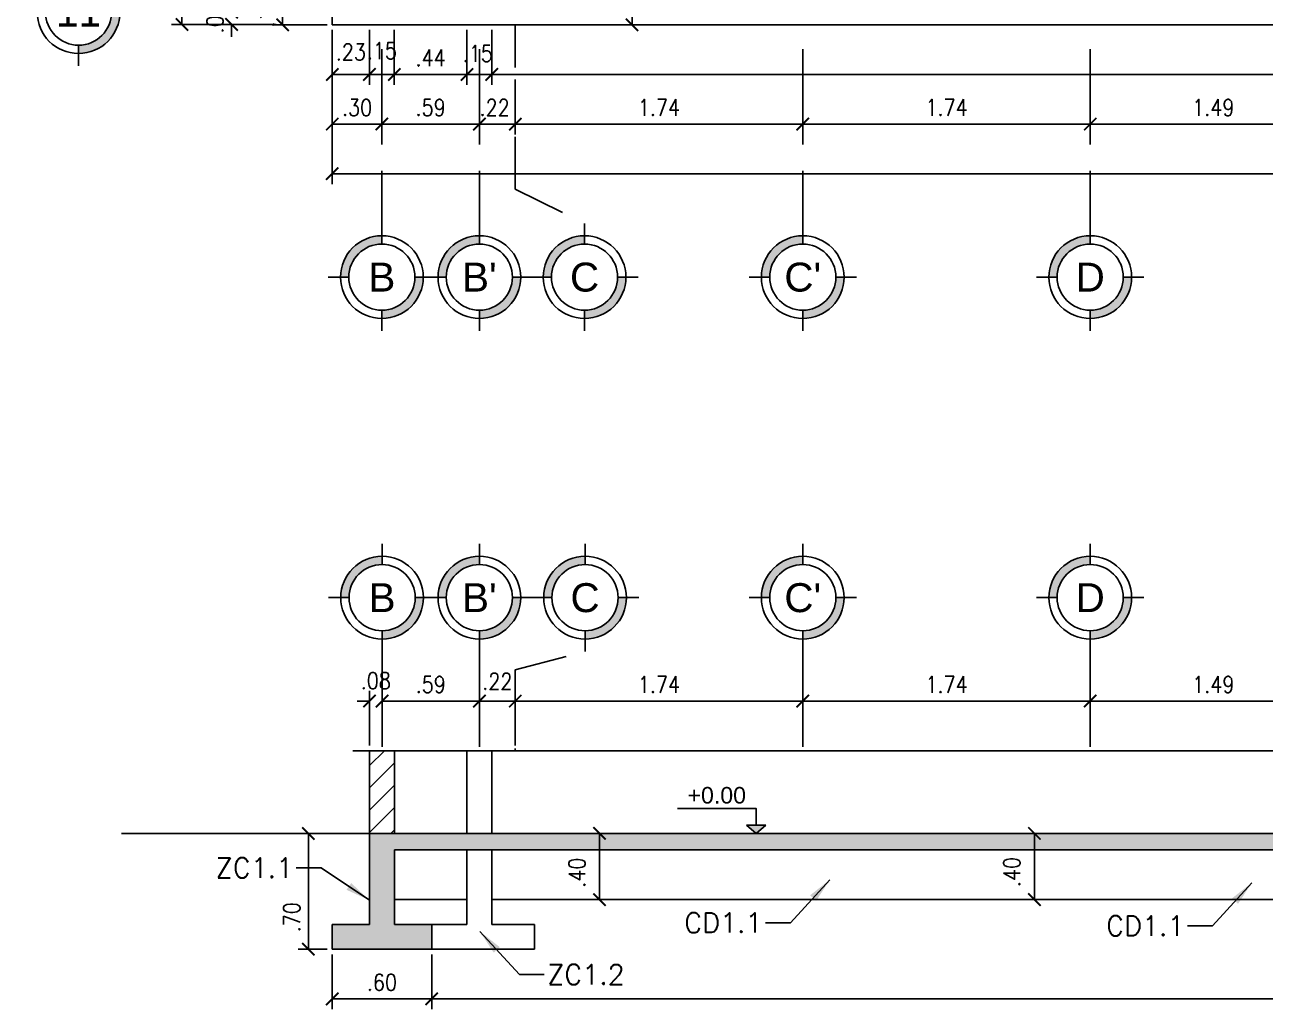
# Model space of a CAD drawing. Header units: millimetres. Extents: x -2.2 to 45.5, y -6.4 to 21.6.
# Drawn here: x -2.19 to 5.31, y -6.02 to -0.07 of the extents above; entities that cross this region are included whole.
import ezdxf
from ezdxf.enums import TextEntityAlignment as Align

# ---------------------------------------------------------------- set-up
doc = ezdxf.new("R2010")
doc.units = ezdxf.units.MM
doc.header["$LTSCALE"] = 0.05
doc.linetypes.add('DASHDOT2', pattern=[12.7, 6.35, -3.175, 0, -3.175])
for name, color, linetype in [('ACHURADO', 1, 'Continuous'), ('ACOTADO', 2, 'Continuous'), ('CANT_VIS', 3, 'Continuous'), ('CIMENTACIÓN$0$CANT_VIS', 3, 'Continuous'), ('CONT_CORTE', 4, 'Continuous'), ('EJES', 1, 'DASHDOT2'), ('TXT_IND', 2, 'Continuous')]:
    doc.layers.add(name, color=color, linetype=linetype)
doc.styles.add('ACOTAMIENTOS', font='romans.shx', dxfattribs={"width": 0.85})
doc.styles.add('ARIAL', font='arial.ttf')
doc.styles.get("Standard").update_dxf_attribs({"font": 'romans.shx'})
doc.dimstyles.new('ACOTA_50', dxfattribs={"dimscale": 0.05, "dimtxt": 2, "dimasz": 1.5, "dimexe": 1.25, "dimexo": 0.625, "dimgap": 1, "dimtad": 1, "dimzin": 4, "dimdsep": 46, "dimtxsty": 'ACOTAMIENTOS', "dimblk1": 'ARCHTICK', "dimblk2": 'ARCHTICK', "dimsah": 1, "dimcen": 1.5, "dimclrd": 1, "dimclre": 1, "dimclrt": 256, "dimadec": 0, "dimazin": 0, "dimtfac": 1, "dimtofl": 0, "dimtmove": 2, "dimatfit": 3, "dimfxl": 0, "dimtolj": 1, "dimtzin": 0, "dimarcsym": 0})

# ---------------------------------------------------------------- blocks, each defined once
blk = doc.blocks.new('EJE')
at = {"layer": 'EJES', "linetype": 'Continuous'}
for points in [[(-0.25, 0), (-0.2, 0, -0.414214), (0, 0.2), (0, 0.25, 0.414214)], [(0.25, 0), (0.2, 0, -0.414214), (0, -0.2), (0, -0.25, 0.414214)]]:
    blk.add_hatch(color=256, dxfattribs=at).paths.add_polyline_path(points)
at = {"layer": 'EJES', "color": 1, "linetype": 'Continuous'}
for p, q in [((0, 0.2), (0, 0.325)), ((-0.2, 0), (-0.325, 0)), ((0.325, 0), (0.2, 0)), ((0, -0.325), (0, -0.2))]:
    blk.add_line(p, q, dxfattribs=at)
at = {"layer": 'EJES', "color": 3, "linetype": 'Continuous'}
for radius in [0.25, 0.2]:
    blk.add_circle((0, 0), radius, dxfattribs=at)
at = {"layer": 'EJES', "color": 4, "linetype": 'Continuous', "style": 'ARIAL'}
blk.add_attdef('EJE', text='', height=0.175, dxfattribs=at).set_placement((0, 0), align=Align.MIDDLE_CENTER)
blk = doc.blocks.new('_ARCHTICK')
at = {"color": 0, "linetype": 'ByBlock', "const_width": 0.15}
blk.add_lwpolyline([(-0.5, -0.5), (0.5, 0.5)], dxfattribs=at)
blk = doc.blocks.new('*D15')
at = {"layer": 'ACOTADO', "color": 1, "lineweight": -2}
for p, q in [((-0.3325, -0.4063), (-0.3325, -0.7375)), ((-0.0325, -0.4063), (-0.0325, -0.7375)), ((-0.3325, -0.675), (-0.0325, -0.675))]:
    blk.add_line(p, q, dxfattribs=at)
at = {"layer": 'DEFPOINTS', "color": 0}
for p in [(-0.3325, -0.375), (-0.0325, -0.375), (-0.0325, -0.675)]:
    blk.add_point(p, dxfattribs=at)
at = {"layer": 'ACOTADO', "color": 1, "lineweight": -2, "xscale": 0.07500000000000001, "yscale": 0.07500000000000001, "zscale": 0.07500000000000001, "rotation": 180}
blk.add_blockref('_ARCHTICK', (-0.3325, -0.675), dxfattribs=at)
at = {"layer": 'ACOTADO', "color": 1, "lineweight": -2, "xscale": 0.07500000000000001, "yscale": 0.07500000000000001, "zscale": 0.07500000000000001}
blk.add_blockref('_ARCHTICK', (-0.0325, -0.675), dxfattribs=at)
at = {"layer": 'ACOTADO', "insert": (-0.1825, -0.575), "char_height": 0.1, "attachment_point": 5, "style": 'ACOTAMIENTOS'}
blk.add_mtext('\\A1;.30', dxfattribs=at)
blk = doc.blocks.new('*D16')
at = {"layer": 'ACOTADO', "color": 1, "lineweight": -2}
for p, q in [((-0.0325, -0.4063), (-0.0325, -0.7375)), ((0.5571, -0.4063), (0.5571, -0.7375)), ((-0.0325, -0.675), (0.5571, -0.675))]:
    blk.add_line(p, q, dxfattribs=at)
at = {"layer": 'DEFPOINTS', "color": 0}
for p in [(-0.0325, -0.375), (0.5571, -0.375), (0.5571, -0.675)]:
    blk.add_point(p, dxfattribs=at)
at = {"layer": 'ACOTADO', "color": 1, "lineweight": -2, "xscale": 0.07500000000000001, "yscale": 0.07500000000000001, "zscale": 0.07500000000000001, "rotation": 180}
blk.add_blockref('_ARCHTICK', (-0.0325, -0.675), dxfattribs=at)
at = {"layer": 'ACOTADO', "color": 1, "lineweight": -2, "xscale": 0.07500000000000001, "yscale": 0.07500000000000001, "zscale": 0.07500000000000001}
blk.add_blockref('_ARCHTICK', (0.5571, -0.675), dxfattribs=at)
at = {"layer": 'ACOTADO', "insert": (0.2623, -0.575), "char_height": 0.1, "attachment_point": 5, "style": 'ACOTAMIENTOS'}
blk.add_mtext('\\A1;.59', dxfattribs=at)
blk = doc.blocks.new('*D17')
at = {"layer": 'ACOTADO', "color": 1, "lineweight": -2}
for p, q in [((0.5571, -0.4063), (0.5571, -0.7375)), ((0.774, -0.4063), (0.774, -0.7375)), ((0.5571, -0.675), (0.774, -0.675))]:
    blk.add_line(p, q, dxfattribs=at)
at = {"layer": 'DEFPOINTS', "color": 0}
for p in [(0.5571, -0.375), (0.774, -0.375), (0.774, -0.675)]:
    blk.add_point(p, dxfattribs=at)
at = {"layer": 'ACOTADO', "color": 1, "lineweight": -2, "xscale": 0.07500000000000001, "yscale": 0.07500000000000001, "zscale": 0.07500000000000001, "rotation": 180}
blk.add_blockref('_ARCHTICK', (0.5571, -0.675), dxfattribs=at)
at = {"layer": 'ACOTADO', "color": 1, "lineweight": -2, "xscale": 0.07500000000000001, "yscale": 0.07500000000000001, "zscale": 0.07500000000000001}
blk.add_blockref('_ARCHTICK', (0.774, -0.675), dxfattribs=at)
at = {"layer": 'ACOTADO', "insert": (0.6493, -0.575), "char_height": 0.1, "attachment_point": 5, "style": 'ACOTAMIENTOS'}
blk.add_mtext('\\A1;.22', dxfattribs=at)
blk = doc.blocks.new('*D59')
at = {"layer": 'ACOTADO', "color": 1, "lineweight": -2}
for p, q in [((0.774, -0.4063), (0.774, -0.7375)), ((2.5121, -0.4063), (2.5121, -0.7375)), ((0.774, -0.675), (2.5121, -0.675))]:
    blk.add_line(p, q, dxfattribs=at)
at = {"layer": 'DEFPOINTS', "color": 0}
for p in [(0.774, -0.375), (2.5121, -0.375), (2.5121, -0.675)]:
    blk.add_point(p, dxfattribs=at)
at = {"layer": 'ACOTADO', "color": 1, "lineweight": -2, "xscale": 0.07500000000000001, "yscale": 0.07500000000000001, "zscale": 0.07500000000000001, "rotation": 180}
blk.add_blockref('_ARCHTICK', (0.774, -0.675), dxfattribs=at)
at = {"layer": 'ACOTADO', "color": 1, "lineweight": -2, "xscale": 0.07500000000000001, "yscale": 0.07500000000000001, "zscale": 0.07500000000000001}
blk.add_blockref('_ARCHTICK', (2.5121, -0.675), dxfattribs=at)
at = {"layer": 'ACOTADO', "insert": (1.643, -0.575), "char_height": 0.1, "attachment_point": 5, "style": 'ACOTAMIENTOS'}
blk.add_mtext('\\A1;1.74', dxfattribs=at)
blk = doc.blocks.new('*D60')
at = {"layer": 'ACOTADO', "color": 1, "lineweight": -2}
for p, q in [((2.5121, -0.4063), (2.5121, -0.7375)), ((4.2501, -0.4063), (4.2501, -0.7375)), ((2.5121, -0.675), (4.2501, -0.675))]:
    blk.add_line(p, q, dxfattribs=at)
at = {"layer": 'DEFPOINTS', "color": 0}
for p in [(2.5121, -0.375), (4.2501, -0.375), (4.2501, -0.675)]:
    blk.add_point(p, dxfattribs=at)
at = {"layer": 'ACOTADO', "color": 1, "lineweight": -2, "xscale": 0.07500000000000001, "yscale": 0.07500000000000001, "zscale": 0.07500000000000001, "rotation": 180}
blk.add_blockref('_ARCHTICK', (2.5121, -0.675), dxfattribs=at)
at = {"layer": 'ACOTADO', "color": 1, "lineweight": -2, "xscale": 0.07500000000000001, "yscale": 0.07500000000000001, "zscale": 0.07500000000000001}
blk.add_blockref('_ARCHTICK', (4.2501, -0.675), dxfattribs=at)
at = {"layer": 'ACOTADO', "insert": (3.3811, -0.575), "char_height": 0.1, "attachment_point": 5, "style": 'ACOTAMIENTOS'}
blk.add_mtext('\\A1;1.74', dxfattribs=at)
blk = doc.blocks.new('*D61')
at = {"layer": 'ACOTADO', "color": 1, "lineweight": -2}
for p, q in [((4.2501, -0.4063), (4.2501, -0.7375)), ((5.7381, -0.4063), (5.7381, -0.7375)), ((4.2501, -0.675), (5.7381, -0.675))]:
    blk.add_line(p, q, dxfattribs=at)
at = {"layer": 'DEFPOINTS', "color": 0}
for p in [(4.2501, -0.375), (5.7381, -0.375), (5.7381, -0.675)]:
    blk.add_point(p, dxfattribs=at)
at = {"layer": 'ACOTADO', "color": 1, "lineweight": -2, "xscale": 0.07500000000000001, "yscale": 0.07500000000000001, "zscale": 0.07500000000000001, "rotation": 180}
blk.add_blockref('_ARCHTICK', (4.2501, -0.675), dxfattribs=at)
at = {"layer": 'ACOTADO', "color": 1, "lineweight": -2, "xscale": 0.07500000000000001, "yscale": 0.07500000000000001, "zscale": 0.07500000000000001}
blk.add_blockref('_ARCHTICK', (5.7381, -0.675), dxfattribs=at)
at = {"layer": 'ACOTADO', "insert": (4.9941, -0.575), "char_height": 0.1, "attachment_point": 5, "style": 'ACOTAMIENTOS'}
blk.add_mtext('\\A1;1.49', dxfattribs=at)
blk = doc.blocks.new('*D54')
at = {"layer": 'ACOTADO', "color": 1, "lineweight": -2}
for p, q in [((-0.9413, 0.0019), (-0.9413, 0.0769)), ((-0.6725, 0.0019), (-1.0038, 0.0019)), ((-0.6725, -0.0731), (-1.0038, -0.0731)), ((-0.9413, -0.0731), (-0.9413, -0.1481))]:
    blk.add_line(p, q, dxfattribs=at)
at = {"layer": 'DEFPOINTS', "color": 0}
for p in [(-0.6413, 0.0019), (-0.9413, -0.0731), (-0.6413, -0.0731)]:
    blk.add_point(p, dxfattribs=at)
at = {"layer": 'ACOTADO', "color": 1, "lineweight": -2, "xscale": 0.07500000000000001, "yscale": 0.07500000000000001, "zscale": 0.07500000000000001}
for p, rotation in [((-0.9413, 0.0019), 270), ((-0.9413, -0.0731), 90)]:
    blk.add_blockref('_ARCHTICK', p, dxfattribs=dict(at, rotation=rotation))
at = {"layer": 'ACOTADO', "insert": (-1.0413, -0.0356), "char_height": 0.1, "attachment_point": 5, "rotation": 90, "style": 'ACOTAMIENTOS'}
blk.add_mtext('\\A1;.08', dxfattribs=at)
blk = doc.blocks.new('*D56')
at = {"layer": 'ACOTADO', "color": 1, "lineweight": -2}
for p, q in [((-0.9725, 19.6752), (-1.3038, 19.6752)), ((-1.2413, -0.0731), (-1.2413, 19.6752)), ((-0.9725, -0.0731), (-1.3038, -0.0731))]:
    blk.add_line(p, q, dxfattribs=at)
at = {"layer": 'DEFPOINTS', "color": 0}
for p in [(-1.2413, 19.6752), (-0.9413, 19.6752), (-0.9413, -0.0731)]:
    blk.add_point(p, dxfattribs=at)
at = {"layer": 'ACOTADO', "color": 1, "lineweight": -2, "xscale": 0.07500000000000001, "yscale": 0.07500000000000001, "zscale": 0.07500000000000001}
for p, rotation in [((-1.2413, 19.6752), 90), ((-1.2413, -0.0731), 270)]:
    blk.add_blockref('_ARCHTICK', p, dxfattribs=dict(at, rotation=rotation))
at = {"layer": 'ACOTADO', "insert": (-1.3413, 3.8702), "char_height": 0.1, "attachment_point": 5, "rotation": 90, "style": 'ACOTAMIENTOS'}
blk.add_mtext('\\A1;19.75', dxfattribs=at)
blk = doc.blocks.new('*D57')
at = {"layer": 'ACOTADO', "color": 1, "lineweight": -2}
for p, q in [((-0.3325, -0.7063), (-0.3325, -1.0375)), ((25.7631, -0.7063), (25.7631, -1.0375)), ((-0.3325, -0.975), (25.7631, -0.975))]:
    blk.add_line(p, q, dxfattribs=at)
at = {"layer": 'DEFPOINTS', "color": 0}
for p in [(-0.3325, -0.675), (25.7631, -0.675), (25.7631, -0.975)]:
    blk.add_point(p, dxfattribs=at)
at = {"layer": 'ACOTADO', "color": 1, "lineweight": -2, "xscale": 0.07500000000000001, "yscale": 0.07500000000000001, "zscale": 0.07500000000000001, "rotation": 180}
blk.add_blockref('_ARCHTICK', (-0.3325, -0.975), dxfattribs=at)
at = {"layer": 'ACOTADO', "color": 1, "lineweight": -2, "xscale": 0.07500000000000001, "yscale": 0.07500000000000001, "zscale": 0.07500000000000001}
blk.add_blockref('_ARCHTICK', (25.7631, -0.975), dxfattribs=at)
at = {"layer": 'ACOTADO', "insert": (10.5315, -0.875), "char_height": 0.1, "attachment_point": 5, "style": 'ACOTAMIENTOS'}
blk.add_mtext('\\A1;26.10', dxfattribs=at)
blk = doc.blocks.new('*D72')
at = {"layer": 'ACOTADO', "color": 1, "lineweight": -2}
for p, q in [((0.6321, -0.1063), (0.6321, -0.4375)), ((12.3429, -0.1062), (12.3429, -0.4375)), ((0.6321, -0.375), (12.3429, -0.375))]:
    blk.add_line(p, q, dxfattribs=at)
at = {"layer": 'DEFPOINTS', "color": 0}
for p in [(12.3429, -0.075), (0.6321, -0.075), (12.3429, -0.375)]:
    blk.add_point(p, dxfattribs=at)
at = {"layer": 'ACOTADO', "color": 1, "lineweight": -2, "xscale": 0.07500000000000001, "yscale": 0.07500000000000001, "zscale": 0.07500000000000001, "rotation": 180}
blk.add_blockref('_ARCHTICK', (0.6321, -0.375), dxfattribs=at)
at = {"layer": 'ACOTADO', "color": 1, "lineweight": -2, "xscale": 0.07500000000000001, "yscale": 0.07500000000000001, "zscale": 0.07500000000000001}
blk.add_blockref('_ARCHTICK', (12.3429, -0.375), dxfattribs=at)
at = {"layer": 'ACOTADO', "insert": (6.4875, -0.275), "char_height": 0.1, "attachment_point": 5, "style": 'ACOTAMIENTOS'}
blk.add_mtext('\\A1;11.71', dxfattribs=at)
blk = doc.blocks.new('*D77')
at = {"layer": 'ACOTADO', "color": 1, "lineweight": -2}
for p, q in [((0.774, -4.4312), (0.774, -4.1)), ((2.5121, -4.4312), (2.5121, -4.1)), ((0.774, -4.1625), (2.5121, -4.1625))]:
    blk.add_line(p, q, dxfattribs=at)
at = {"layer": 'DEFPOINTS', "color": 0}
for p in [(2.5121, -4.1625), (0.774, -4.4625), (2.5121, -4.4625)]:
    blk.add_point(p, dxfattribs=at)
at = {"layer": 'ACOTADO', "color": 1, "lineweight": -2, "xscale": 0.07500000000000001, "yscale": 0.07500000000000001, "zscale": 0.07500000000000001, "rotation": 180}
blk.add_blockref('_ARCHTICK', (0.774, -4.1625), dxfattribs=at)
at = {"layer": 'ACOTADO', "color": 1, "lineweight": -2, "xscale": 0.07500000000000001, "yscale": 0.07500000000000001, "zscale": 0.07500000000000001}
blk.add_blockref('_ARCHTICK', (2.5121, -4.1625), dxfattribs=at)
at = {"layer": 'ACOTADO', "insert": (1.643, -4.0625), "char_height": 0.1, "attachment_point": 5, "style": 'ACOTAMIENTOS'}
blk.add_mtext('\\A1;1.74', dxfattribs=at)
blk = doc.blocks.new('*D78')
at = {"layer": 'ACOTADO', "color": 1, "lineweight": -2}
for p, q in [((2.5121, -4.4312), (2.5121, -4.1)), ((4.2501, -4.4312), (4.2501, -4.1)), ((2.5121, -4.1625), (4.2501, -4.1625))]:
    blk.add_line(p, q, dxfattribs=at)
at = {"layer": 'DEFPOINTS', "color": 0}
for p in [(4.2501, -4.1625), (2.5121, -4.4625), (4.2501, -4.4625)]:
    blk.add_point(p, dxfattribs=at)
at = {"layer": 'ACOTADO', "color": 1, "lineweight": -2, "xscale": 0.07500000000000001, "yscale": 0.07500000000000001, "zscale": 0.07500000000000001, "rotation": 180}
blk.add_blockref('_ARCHTICK', (2.5121, -4.1625), dxfattribs=at)
at = {"layer": 'ACOTADO', "color": 1, "lineweight": -2, "xscale": 0.07500000000000001, "yscale": 0.07500000000000001, "zscale": 0.07500000000000001}
blk.add_blockref('_ARCHTICK', (4.2501, -4.1625), dxfattribs=at)
at = {"layer": 'ACOTADO', "insert": (3.3811, -4.0625), "char_height": 0.1, "attachment_point": 5, "style": 'ACOTAMIENTOS'}
blk.add_mtext('\\A1;1.74', dxfattribs=at)
blk = doc.blocks.new('*D79')
at = {"layer": 'ACOTADO', "color": 1, "lineweight": -2}
for p, q in [((4.2501, -4.4312), (4.2501, -4.1)), ((5.7381, -4.4312), (5.7381, -4.1)), ((4.2501, -4.1625), (5.7381, -4.1625))]:
    blk.add_line(p, q, dxfattribs=at)
at = {"layer": 'DEFPOINTS', "color": 0}
for p in [(5.7381, -4.1625), (4.2501, -4.4625), (5.7381, -4.4625)]:
    blk.add_point(p, dxfattribs=at)
at = {"layer": 'ACOTADO', "color": 1, "lineweight": -2, "xscale": 0.07500000000000001, "yscale": 0.07500000000000001, "zscale": 0.07500000000000001, "rotation": 180}
blk.add_blockref('_ARCHTICK', (4.2501, -4.1625), dxfattribs=at)
at = {"layer": 'ACOTADO', "color": 1, "lineweight": -2, "xscale": 0.07500000000000001, "yscale": 0.07500000000000001, "zscale": 0.07500000000000001}
blk.add_blockref('_ARCHTICK', (5.7381, -4.1625), dxfattribs=at)
at = {"layer": 'ACOTADO', "insert": (4.9941, -4.0625), "char_height": 0.1, "attachment_point": 5, "style": 'ACOTAMIENTOS'}
blk.add_mtext('\\A1;1.49', dxfattribs=at)
blk = doc.blocks.new('Nivel-elev')
at = {"layer": 'TXT_IND'}
blk.add_hatch(color=1, dxfattribs=at).paths.add_polyline_path([(-0.0585, 0.0506), (0.0585, 0.0506), (0, 0)])
for p, q in [((0, 0), (-0.0585, 0.0506)), ((-0.0585, 0.0506), (0.0585, 0.0506)), ((0.0585, 0.0506), (0, 0))]:
    blk.add_line(p, q, dxfattribs=at)
blk.add_lwpolyline([(-0.4759, 0.1507), (0, 0.1507), (0, 0.0506)], dxfattribs=at)
blk.add_attdef('+2.85', (-0.4759, 0.1706), '', height=0.0975, dxfattribs=at)
blk = doc.blocks.new('*D86')
at = {"layer": 'ACOTADO', "color": 1, "lineweight": -2}
for p, q in [((-0.1388, -4.9625), (-0.5395, -4.9625)), ((-0.477, -5.6625), (-0.477, -4.9625)), ((-0.3638, -5.6625), (-0.5395, -5.6625))]:
    blk.add_line(p, q, dxfattribs=at)
at = {"layer": 'DEFPOINTS', "color": 0}
for p in [(-0.477, -4.9625), (-0.1075, -4.9625), (-0.3325, -5.6625)]:
    blk.add_point(p, dxfattribs=at)
at = {"layer": 'ACOTADO', "color": 1, "lineweight": -2, "xscale": 0.07500000000000001, "yscale": 0.07500000000000001, "zscale": 0.07500000000000001}
for p, rotation in [((-0.477, -4.9625), 90), ((-0.477, -5.6625), 270)]:
    blk.add_blockref('_ARCHTICK', p, dxfattribs=dict(at, rotation=rotation))
at = {"layer": 'ACOTADO', "insert": (-0.577, -5.4694), "char_height": 0.1, "attachment_point": 5, "rotation": 90, "style": 'ACOTAMIENTOS'}
blk.add_mtext('\\A1;.70', dxfattribs=at)
blk = doc.blocks.new('*D88')
at = {"layer": 'ACOTADO', "color": 1, "lineweight": -2}
for p, q in [((-0.3325, -5.6937), (-0.3325, -6.025)), ((0.2689, -5.6937), (0.2689, -6.025)), ((-0.3325, -5.9625), (0.2689, -5.9625))]:
    blk.add_line(p, q, dxfattribs=at)
at = {"layer": 'DEFPOINTS', "color": 0}
for p in [(-0.3325, -5.6625), (0.2689, -5.6625), (0.2689, -5.9625)]:
    blk.add_point(p, dxfattribs=at)
at = {"layer": 'ACOTADO', "color": 1, "lineweight": -2, "xscale": 0.07500000000000001, "yscale": 0.07500000000000001, "zscale": 0.07500000000000001, "rotation": 180}
blk.add_blockref('_ARCHTICK', (-0.3325, -5.9625), dxfattribs=at)
at = {"layer": 'ACOTADO', "color": 1, "lineweight": -2, "xscale": 0.07500000000000001, "yscale": 0.07500000000000001, "zscale": 0.07500000000000001}
blk.add_blockref('_ARCHTICK', (0.2689, -5.9625), dxfattribs=at)
at = {"layer": 'ACOTADO', "insert": (-0.0318, -5.8625), "char_height": 0.1, "attachment_point": 5, "style": 'ACOTAMIENTOS'}
blk.add_mtext('\\A1;.60', dxfattribs=at)
blk = doc.blocks.new('*D89')
at = {"layer": 'ACOTADO', "color": 1, "lineweight": -2}
for p, q in [((0.2689, -5.6937), (0.2689, -6.025)), ((12.1179, -5.6937), (12.1179, -6.025)), ((0.2689, -5.9625), (12.1179, -5.9625))]:
    blk.add_line(p, q, dxfattribs=at)
at = {"layer": 'DEFPOINTS', "color": 0}
for p in [(0.2689, -5.6625), (12.1179, -5.6625), (12.1179, -5.9625)]:
    blk.add_point(p, dxfattribs=at)
at = {"layer": 'ACOTADO', "color": 1, "lineweight": -2, "xscale": 0.07500000000000001, "yscale": 0.07500000000000001, "zscale": 0.07500000000000001, "rotation": 180}
blk.add_blockref('_ARCHTICK', (0.2689, -5.9625), dxfattribs=at)
at = {"layer": 'ACOTADO', "color": 1, "lineweight": -2, "xscale": 0.07500000000000001, "yscale": 0.07500000000000001, "zscale": 0.07500000000000001}
blk.add_blockref('_ARCHTICK', (12.1179, -5.9625), dxfattribs=at)
at = {"layer": 'ACOTADO', "insert": (6.1934, -5.8625), "char_height": 0.1, "attachment_point": 5, "style": 'ACOTAMIENTOS'}
blk.add_mtext('\\A1;11.85', dxfattribs=at)
blk = doc.blocks.new('*D142')
at = {"layer": 'ACOTADO', "color": 1, "lineweight": -2}
for p, q in [((1.4489, 0.625), (1.4177, 0.625)), ((1.4802, -0.075), (1.4802, 0.625)), ((1.4489, -0.075), (1.4177, -0.075))]:
    blk.add_line(p, q, dxfattribs=at)
at = {"layer": 'DEFPOINTS', "color": 0}
for p in [(1.4802, 0.625), (1.4802, 0.625), (1.4802, -0.075)]:
    blk.add_point(p, dxfattribs=at)
at = {"layer": 'ACOTADO', "color": 1, "lineweight": -2, "xscale": 0.07500000000000001, "yscale": 0.07500000000000001, "zscale": 0.07500000000000001}
for p, rotation in [((1.4802, 0.625), 90), ((1.4802, -0.075), 270)]:
    blk.add_blockref('_ARCHTICK', p, dxfattribs=dict(at, rotation=rotation))
at = {"layer": 'ACOTADO', "insert": (1.3802, 0.275), "char_height": 0.1, "attachment_point": 5, "rotation": 90, "style": 'ACOTAMIENTOS'}
blk.add_mtext('\\A1;.70', dxfattribs=at)
blk = doc.blocks.new('*D161')
at = {"layer": 'ACOTADO', "color": 1, "lineweight": -2}
for p, q in [((1.2833, -5.3625), (1.2833, -4.9625)), ((1.3146, -4.9625), (1.3458, -4.9625)), ((1.3146, -5.3625), (1.3458, -5.3625))]:
    blk.add_line(p, q, dxfattribs=at)
at = {"layer": 'DEFPOINTS', "color": 0}
for p in [(1.2833, -4.9625), (1.2833, -4.9625), (1.2833, -5.3625)]:
    blk.add_point(p, dxfattribs=at)
at = {"layer": 'ACOTADO', "color": 1, "lineweight": -2, "xscale": 0.07500000000000001, "yscale": 0.07500000000000001, "zscale": 0.07500000000000001}
for p, rotation in [((1.2833, -4.9625), 90), ((1.2833, -5.3625), 270)]:
    blk.add_blockref('_ARCHTICK', p, dxfattribs=dict(at, rotation=rotation))
at = {"layer": 'ACOTADO', "insert": (1.1469, -5.1999), "char_height": 0.1, "attachment_point": 5, "rotation": 90, "style": 'ACOTAMIENTOS'}
blk.add_mtext('\\A1;.40', dxfattribs=at)
blk = doc.blocks.new('*D201')
at = {"layer": 'ACOTADO', "color": 1, "lineweight": -2}
for p, q in [((0.5571, -4.4312), (0.5571, -4.1)), ((0.774, -4.4312), (0.774, -4.1)), ((0.774, -4.1625), (0.5571, -4.1625))]:
    blk.add_line(p, q, dxfattribs=at)
at = {"layer": 'DEFPOINTS', "color": 0}
for p in [(0.5571, -4.1625), (0.5571, -4.4625), (0.774, -4.4625)]:
    blk.add_point(p, dxfattribs=at)
at = {"layer": 'ACOTADO', "color": 1, "lineweight": -2, "xscale": 0.07500000000000001, "yscale": 0.07500000000000001, "zscale": 0.07500000000000001, "rotation": 180}
blk.add_blockref('_ARCHTICK', (0.5571, -4.1625), dxfattribs=at)
at = {"layer": 'ACOTADO', "color": 1, "lineweight": -2, "xscale": 0.07500000000000001, "yscale": 0.07500000000000001, "zscale": 0.07500000000000001}
blk.add_blockref('_ARCHTICK', (0.774, -4.1625), dxfattribs=at)
at = {"layer": 'ACOTADO', "insert": (0.6656, -4.0436), "char_height": 0.1, "attachment_point": 5, "style": 'ACOTAMIENTOS'}
blk.add_mtext('\\A1;.22', dxfattribs=at)
blk = doc.blocks.new('*D202')
at = {"layer": 'ACOTADO', "color": 1, "lineweight": -2}
for p, q in [((-0.0311, -4.4312), (-0.0311, -4.1)), ((0.5571, -4.4312), (0.5571, -4.1)), ((0.5571, -4.1625), (-0.0311, -4.1625))]:
    blk.add_line(p, q, dxfattribs=at)
at = {"layer": 'DEFPOINTS', "color": 0}
for p in [(-0.0311, -4.1625), (-0.0311, -4.4625), (0.5571, -4.4625)]:
    blk.add_point(p, dxfattribs=at)
at = {"layer": 'ACOTADO', "color": 1, "lineweight": -2, "xscale": 0.07500000000000001, "yscale": 0.07500000000000001, "zscale": 0.07500000000000001, "rotation": 180}
blk.add_blockref('_ARCHTICK', (-0.0311, -4.1625), dxfattribs=at)
at = {"layer": 'ACOTADO', "color": 1, "lineweight": -2, "xscale": 0.07500000000000001, "yscale": 0.07500000000000001, "zscale": 0.07500000000000001}
blk.add_blockref('_ARCHTICK', (0.5571, -4.1625), dxfattribs=at)
at = {"layer": 'ACOTADO', "insert": (0.263, -4.0625), "char_height": 0.1, "attachment_point": 5, "style": 'ACOTAMIENTOS'}
blk.add_mtext('\\A1;.59', dxfattribs=at)
blk = doc.blocks.new('*D203')
at = {"layer": 'ACOTADO', "color": 1, "lineweight": -2}
for p, q in [((-0.1075, -4.4312), (-0.1075, -4.1)), ((-0.0311, -4.4312), (-0.0311, -4.1)), ((-0.1075, -4.1625), (-0.1825, -4.1625)), ((-0.0311, -4.1625), (0.0439, -4.1625))]:
    blk.add_line(p, q, dxfattribs=at)
at = {"layer": 'DEFPOINTS', "color": 0}
for p in [(-0.1075, -4.1625), (-0.1075, -4.4625), (-0.0311, -4.4625)]:
    blk.add_point(p, dxfattribs=at)
at = {"layer": 'ACOTADO', "color": 1, "lineweight": -2, "xscale": 0.07500000000000001, "yscale": 0.07500000000000001, "zscale": 0.07500000000000001}
blk.add_blockref('_ARCHTICK', (-0.1075, -4.1625), dxfattribs=at)
at = {"layer": 'ACOTADO', "color": 1, "lineweight": -2, "xscale": 0.07500000000000001, "yscale": 0.07500000000000001, "zscale": 0.07500000000000001, "rotation": 180}
blk.add_blockref('_ARCHTICK', (-0.0311, -4.1625), dxfattribs=at)
at = {"layer": 'ACOTADO', "insert": (-0.0693, -4.0396), "char_height": 0.1, "attachment_point": 5, "style": 'ACOTAMIENTOS'}
blk.add_mtext('\\A1;.08', dxfattribs=at)
blk = doc.blocks.new('*D204')
at = {"layer": 'ACOTADO', "color": 1, "lineweight": -2}
for p, q in [((-0.3638, 0.075), (-0.6948, 0.075)), ((-0.6323, -0.075), (-0.6323, 0.075)), ((-0.3638, -0.075), (-0.6948, -0.075))]:
    blk.add_line(p, q, dxfattribs=at)
at = {"layer": 'DEFPOINTS', "color": 0}
for p in [(-0.6323, 0.075), (-0.3325, 0.075), (-0.3325, -0.075)]:
    blk.add_point(p, dxfattribs=at)
at = {"layer": 'ACOTADO', "color": 1, "lineweight": -2, "xscale": 0.07500000000000001, "yscale": 0.07500000000000001, "zscale": 0.07500000000000001}
for p, rotation in [((-0.6323, 0.075), 90), ((-0.6323, -0.075), 270)]:
    blk.add_blockref('_ARCHTICK', p, dxfattribs=dict(at, rotation=rotation))
at = {"layer": 'ACOTADO', "insert": (-0.7314, 0), "char_height": 0.1, "attachment_point": 5, "rotation": 90, "style": 'ACOTAMIENTOS'}
blk.add_mtext('\\A1;.15', dxfattribs=at)
blk = doc.blocks.new('*D228')
at = {"layer": 'ACOTADO', "color": 1, "lineweight": -2}
for p, q in [((0.4821, -0.1063), (0.4821, -0.4375)), ((0.6321, -0.1063), (0.6321, -0.4375)), ((0.6321, -0.375), (0.4821, -0.375))]:
    blk.add_line(p, q, dxfattribs=at)
at = {"layer": 'DEFPOINTS', "color": 0}
for p in [(0.4821, -0.075), (0.6321, -0.075), (0.4821, -0.375)]:
    blk.add_point(p, dxfattribs=at)
at = {"layer": 'ACOTADO', "color": 1, "lineweight": -2, "xscale": 0.07500000000000001, "yscale": 0.07500000000000001, "zscale": 0.07500000000000001, "rotation": 180}
blk.add_blockref('_ARCHTICK', (0.4821, -0.375), dxfattribs=at)
at = {"layer": 'ACOTADO', "color": 1, "lineweight": -2, "xscale": 0.07500000000000001, "yscale": 0.07500000000000001, "zscale": 0.07500000000000001}
blk.add_blockref('_ARCHTICK', (0.6321, -0.375), dxfattribs=at)
at = {"layer": 'ACOTADO', "insert": (0.5472, -0.2482), "char_height": 0.1, "attachment_point": 5, "style": 'ACOTAMIENTOS'}
blk.add_mtext('\\A1;.15', dxfattribs=at)
blk = doc.blocks.new('*D229')
at = {"layer": 'ACOTADO', "color": 1, "lineweight": -2}
for p, q in [((0.0425, -0.1063), (0.0425, -0.4375)), ((0.4821, -0.1063), (0.4821, -0.4375)), ((0.4821, -0.375), (0.0425, -0.375))]:
    blk.add_line(p, q, dxfattribs=at)
at = {"layer": 'DEFPOINTS', "color": 0}
for p in [(0.0425, -0.075), (0.4821, -0.075), (0.0425, -0.375)]:
    blk.add_point(p, dxfattribs=at)
at = {"layer": 'ACOTADO', "color": 1, "lineweight": -2, "xscale": 0.07500000000000001, "yscale": 0.07500000000000001, "zscale": 0.07500000000000001, "rotation": 180}
blk.add_blockref('_ARCHTICK', (0.0425, -0.375), dxfattribs=at)
at = {"layer": 'ACOTADO', "color": 1, "lineweight": -2, "xscale": 0.07500000000000001, "yscale": 0.07500000000000001, "zscale": 0.07500000000000001}
blk.add_blockref('_ARCHTICK', (0.4821, -0.375), dxfattribs=at)
at = {"layer": 'ACOTADO', "insert": (0.2623, -0.275), "char_height": 0.1, "attachment_point": 5, "style": 'ACOTAMIENTOS'}
blk.add_mtext('\\A1;.44', dxfattribs=at)
blk = doc.blocks.new('*D230')
at = {"layer": 'ACOTADO', "color": 1, "lineweight": -2}
for p, q in [((-0.1075, -0.1063), (-0.1075, -0.4375)), ((0.0425, -0.1063), (0.0425, -0.4375)), ((0.0425, -0.375), (-0.1075, -0.375))]:
    blk.add_line(p, q, dxfattribs=at)
at = {"layer": 'DEFPOINTS', "color": 0}
for p in [(-0.1075, -0.075), (0.0425, -0.075), (-0.1075, -0.375)]:
    blk.add_point(p, dxfattribs=at)
at = {"layer": 'ACOTADO', "color": 1, "lineweight": -2, "xscale": 0.07500000000000001, "yscale": 0.07500000000000001, "zscale": 0.07500000000000001, "rotation": 180}
blk.add_blockref('_ARCHTICK', (-0.1075, -0.375), dxfattribs=at)
at = {"layer": 'ACOTADO', "color": 1, "lineweight": -2, "xscale": 0.07500000000000001, "yscale": 0.07500000000000001, "zscale": 0.07500000000000001}
blk.add_blockref('_ARCHTICK', (0.0425, -0.375), dxfattribs=at)
at = {"layer": 'ACOTADO', "insert": (-0.0325, -0.2317), "char_height": 0.1, "attachment_point": 5, "style": 'ACOTAMIENTOS'}
blk.add_mtext('\\A1;.15', dxfattribs=at)
blk = doc.blocks.new('*D231')
at = {"layer": 'ACOTADO', "color": 1, "lineweight": -2}
for p, q in [((-0.3325, -0.1063), (-0.3325, -0.4375)), ((-0.1075, -0.1063), (-0.1075, -0.4375)), ((-0.1075, -0.375), (-0.3325, -0.375))]:
    blk.add_line(p, q, dxfattribs=at)
at = {"layer": 'DEFPOINTS', "color": 0}
for p in [(-0.3325, -0.075), (-0.1075, -0.075), (-0.3325, -0.375)]:
    blk.add_point(p, dxfattribs=at)
at = {"layer": 'ACOTADO', "color": 1, "lineweight": -2, "xscale": 0.07500000000000001, "yscale": 0.07500000000000001, "zscale": 0.07500000000000001, "rotation": 180}
blk.add_blockref('_ARCHTICK', (-0.3325, -0.375), dxfattribs=at)
at = {"layer": 'ACOTADO', "color": 1, "lineweight": -2, "xscale": 0.07500000000000001, "yscale": 0.07500000000000001, "zscale": 0.07500000000000001}
blk.add_blockref('_ARCHTICK', (-0.1075, -0.375), dxfattribs=at)
at = {"layer": 'ACOTADO', "insert": (-0.22, -0.2392), "char_height": 0.1, "attachment_point": 5, "style": 'ACOTAMIENTOS'}
blk.add_mtext('\\A1;.23', dxfattribs=at)
blk = doc.blocks.new('*D277')
at = {"layer": 'ACOTADO', "color": 1, "lineweight": -2}
for p, q in [((3.9125, -5.3625), (3.9125, -4.9625)), ((3.9438, -4.9625), (3.975, -4.9625)), ((3.9438, -5.3625), (3.975, -5.3625))]:
    blk.add_line(p, q, dxfattribs=at)
at = {"layer": 'DEFPOINTS', "color": 0}
for p in [(3.9125, -4.9625), (3.9125, -4.9625), (3.9125, -5.3625)]:
    blk.add_point(p, dxfattribs=at)
at = {"layer": 'ACOTADO', "color": 1, "lineweight": -2, "xscale": 0.07500000000000001, "yscale": 0.07500000000000001, "zscale": 0.07500000000000001}
for p, rotation in [((3.9125, -4.9625), 90), ((3.9125, -5.3625), 270)]:
    blk.add_blockref('_ARCHTICK', p, dxfattribs=dict(at, rotation=rotation))
at = {"layer": 'ACOTADO', "insert": (3.7761, -5.196), "char_height": 0.1, "attachment_point": 5, "rotation": 90, "style": 'ACOTAMIENTOS'}
blk.add_mtext('\\A1;.40', dxfattribs=at)

msp = doc.modelspace()

# ---------------------------------------------------------------- hatches: boundary and pattern name
at = {"layer": 'ACHURADO'}
msp.add_hatch(color=254, dxfattribs=at).paths.add_polyline_path([(25.6142, -4.9625), (25.6142, -4.4625), (25.481, -4.4625), (25.481, -4.9625), (-0.1075, -4.9625), (-0.1075, -5.5125), (-0.3325, -5.5125), (-0.3325, -5.6625), (0.2689, -5.6625), (0.2689, -5.5125), (0.0439, -5.5125), (0.0439, -5.0625), (12.3429, -5.0625), (12.3429, -5.5125), (12.1179, -5.5125), (12.1179, -5.6625), (12.7179, -5.6625), (12.7179, -5.5125), (12.4929, -5.5125), (12.4929, -5.0625), (16.0538, -5.0625), (16.0538, -5.5125), (15.8288, -5.5125), (15.8288, -5.6625), (16.4288, -5.6625), (16.4288, -5.5125), (16.2038, -5.5125), (16.2038, -5.0625), (19.9077, -5.0625), (19.9077, -5.5125), (19.6827, -5.5125), (19.6827, -5.6625), (20.2827, -5.6625), (20.2827, -5.5125), (20.0577, -5.5125), (20.0577, -5.0625), (23.0392, -5.0625), (23.0392, -5.5125), (22.8142, -5.5125), (22.8142, -5.6625), (23.4142, -5.6625), (23.4142, -5.5125), (23.1892, -5.5125), (23.1892, -5.0625), (25.481, -5.0625), (25.481, -5.5125), (24.912, -5.5125), (24.912, -5.6625), (25.6142, -5.6625)])
h = msp.add_hatch(dxfattribs=at)
h.set_pattern_fill('ANSI31', color=256, scale=0.03, style=0)
h.paths.add_polyline_path([(0.0439, -4.4625), (-0.1075, -4.4625), (-0.1075, -4.9625), (0.0439, -4.9625)])

# ---------------------------------------------------------------- linework, layer by layer
at = {"layer": 'CANT_VIS'}
for p, q in [((0.4821, -4.9625), (0.4821, -4.4625)), ((0.6321, -4.9625), (0.6321, -4.4625)), ((0.4821, -5.5125), (0.4821, -5.0625)), ((0.6321, -5.0625), (0.6321, -5.5125)), ((0.0439, -5.3625), (0.4821, -5.3625)), ((0.6321, -5.3625), (6.217, -5.3625)), ((0.4821, -5.5125), (0.2689, -5.5125)), ((0.8896, -5.5125), (0.6321, -5.5125)), ((0.8896, -5.5125), (0.8896, -5.6625)), ((0.2689, -5.6625), (0.8896, -5.6625))]:
    msp.add_line(p, q, dxfattribs=at)
at = {"layer": 'CIMENTACIÓN$0$CANT_VIS'}
msp.add_line((25.6746, -0.075), (-0.3325, -0.075), dxfattribs=at)
msp.add_lwpolyline([(-0.3325, -0.075), (-0.3415, 9.1228), (0.8571, 9.1228), (0.8571, 7.7904)], dxfattribs=at)
at = {"layer": 'CONT_CORTE'}
for p, q in [((-0.1075, -4.9625), (-0.1075, -4.4625)), ((0.0439, -4.9625), (0.0439, -4.4625)), ((-0.1075, -4.9625), (25.481, -4.9625)), ((-0.1075, -5.5125), (-0.1075, -4.9625)), ((0.0439, -5.5125), (0.0439, -5.0625)), ((0.0439, -5.0625), (12.3429, -5.0625)), ((-0.3325, -5.6625), (-0.3325, -5.5125)), ((-0.3325, -5.5125), (-0.1075, -5.5125)), ((0.0439, -5.5125), (0.2689, -5.5125)), ((0.2689, -5.6625), (0.2689, -5.5125)), ((-0.3325, -5.6625), (0.2689, -5.6625))]:
    msp.add_line(p, q, dxfattribs=at)
at = {"layer": 'CONT_CORTE', "color": 1}
msp.add_line((-0.1075, -4.9625), (-1.6075, -4.9625), dxfattribs=at)
msp.add_lwpolyline([(-0.2075, -4.4625), (12.7367, -4.4625), (12.7447, -4.4025), (12.7607, -4.5225), (12.7687, -4.4625), (25.7142, -4.4625)], dxfattribs=at)
at = {"layer": 'EJES'}
for p, q in [((-0.0325, -1.275), (-0.0325, -0.075)), ((0.5571, -1.275), (0.5571, -0.075)), ((2.5121, -1.275), (2.5121, -0.075)), ((4.2501, -1.275), (4.2501, -0.075)), ((0.774, -1.069), (1.1928, -1.275)), ((-0.0311, -3.8625), (-0.0311, -4.4625)), ((0.5571, -3.8625), (0.5571, -4.4625)), ((0.774, -3.9731), (1.1959, -3.8625)), ((2.5121, -3.8625), (2.5121, -4.4625)), ((4.2501, -3.8625), (4.2501, -4.4625)), ((0.774, -3.9731), (0.774, -4.4625))]:
    msp.add_line(p, q, dxfattribs=at)
msp.add_lwpolyline([(0.774, -1.069), (0.774, -0.075)], dxfattribs=at)

# ---------------------------------------------------------------- block references
for p, values in [((-1.8663, 0.0019), {'EJE': '11'}), ((-0.0325, -1.6), {'EJE': 'B'}), ((0.5571, -1.6), {'EJE': "B'"}), ((1.1928, -1.6), {'EJE': 'C'}), ((2.5121, -1.6), {'EJE': "C'"}), ((4.2501, -1.6), {'EJE': 'D'}), ((-0.0311, -3.5375), {'EJE': 'B'}), ((0.5571, -3.5375), {'EJE': "B'"}), ((1.1959, -3.5375), {'EJE': 'C'}), ((2.5121, -3.5375), {'EJE': "C'"}), ((4.2501, -3.5375), {'EJE': 'D'})]:
    msp.add_blockref('EJE', p, dxfattribs=at).add_auto_attribs(values)
at = {"layer": 'TXT_IND'}
ref = msp.add_blockref('Nivel-elev', (2.23, -4.9625), dxfattribs=at)
ref.add_attrib('+2.85', '+0.00', dxfattribs={"height": 0.1, "style": 'ARIAL'}).set_placement((1.9921, -4.8118), align=Align.BOTTOM_CENTER)

# ---------------------------------------------------------------- texts
at = {"layer": 'TXT_IND', "color": 4, "char_height": 0.12}
for s, insert, attachment_point in [('ZC1.1', (-0.5687, -5.1703), 6), ('CD1.1', (2.2688, -5.5024), 6), ('CD1.1', (4.8196, -5.5209), 6), ('ZC1.2', (0.9677, -5.8156), 4)]:
    msp.add_mtext(s, dxfattribs=dict(at, insert=insert, attachment_point=attachment_point))

# ---------------------------------------------------------------- dimensions: what is measured, and where the dimension line sits
at = {"layer": 'ACOTADO'}
for base, p1, p2, picture, middle, dimtype in [((-1.2413, 19.6752), (-0.9413, -0.0731), (-0.9413, 19.6752), '*D56', (-1.3413, 3.8702), 160), ((-0.9412519703, -0.0730892051), (-0.6412519703, 0.0019107949), (-0.6412519703, -0.0730892051), '*D54', (-1.0412519703, -0.0355892051), 160), ((-0.6323, 0.075), (-0.3325, -0.075), (-0.3325, 0.075), '*D204', (-0.7314, 0), 161), ((-0.477, -4.9625), (-0.3325, -5.6625), (-0.1075, -4.9625), '*D86', (-0.577, -5.4694), 160), ((1.2833, -4.9625), (1.2833, -5.3625), (1.2833, -4.9625), '*D161', (1.1469, -5.1999), 160), ((3.9125, -4.9625), (3.9125, -5.3625), (3.9125, -4.9625), '*D277', (3.7761, -5.196), 160)]:
    dim = msp.add_linear_dim(base=base, p1=p1, p2=p2, angle=90, dimstyle='ACOTA_50', dxfattribs=at)
    dim.commit()
    dim.dimension.update_dxf_attribs({"geometry": picture, "text_midpoint": middle, "dimtype": dimtype})
dim = msp.add_aligned_dim(p1=(1.4802, -0.075), p2=(1.4802, 0.625), distance=0, dimstyle='ACOTA_50', dxfattribs=at)
dim.commit()
dim.dimension.update_dxf_attribs({"geometry": '*D142', "text_midpoint": (1.3802, 0.275)})
for base, p1, p2, picture, middle in [((12.3429, -0.375), (0.6321, -0.075), (12.3429, -0.075), '*D72', (6.4875, -0.275)), ((-0.0325, -0.675), (-0.3325, -0.375), (-0.0325, -0.375), '*D15', (-0.1825, -0.575)), ((0.5571, -0.675), (-0.0325, -0.375), (0.5571, -0.375), '*D16', (0.2623, -0.575)), ((2.5121, -0.675), (0.774, -0.375), (2.5121, -0.375), '*D59', (1.643, -0.575)), ((4.2501, -0.675), (2.5121, -0.375), (4.2501, -0.375), '*D60', (3.3811, -0.575)), ((5.7381, -0.675), (4.2501, -0.375), (5.7381, -0.375), '*D61', (4.9941, -0.575)), ((-0.0311, -4.1625), (0.5571, -4.4625), (-0.0311, -4.4625), '*D202', (0.263, -4.0625)), ((2.5121, -4.1625), (0.774, -4.4625), (2.5121, -4.4625), '*D77', (1.643, -4.0625)), ((4.2501, -4.1625), (2.5121, -4.4625), (4.2501, -4.4625), '*D78', (3.3811, -4.0625)), ((5.7381, -4.1625), (4.2501, -4.4625), (5.7381, -4.4625), '*D79', (4.9941, -4.0625)), ((0.2689, -5.9625), (-0.3325, -5.6625), (0.2689, -5.6625), '*D88', (-0.0318, -5.8625)), ((12.1179, -5.9625), (0.2689, -5.6625), (12.1179, -5.6625), '*D89', (6.1934, -5.8625))]:
    dim = msp.add_linear_dim(base=base, p1=p1, p2=p2, dimstyle='ACOTA_50', dxfattribs=at)
    dim.commit()
    dim.dimension.update_dxf_attribs({"geometry": picture, "text_midpoint": middle})
at = {"layer": 'ACOTADO', "color": 1}
for base, p1, p2, picture, middle in [((-0.3325001, -0.3750004), (-0.1075, -0.0750004), (-0.3325001, -0.0750004), '*D231', (-0.2200001, -0.2392486)), ((-0.1075, -0.375), (0.0425, -0.075), (-0.1075, -0.075), '*D230', (-0.0325, -0.2317)), ((0.4821, -0.375), (0.6321, -0.075), (0.4821, -0.075), '*D228', (0.5472, -0.2482))]:
    dim = msp.add_linear_dim(base=base, p1=p1, p2=p2, dimstyle='ACOTA_50', dxfattribs=at)
    dim.commit()
    dim.dimension.update_dxf_attribs({"geometry": picture, "text_midpoint": middle, "dimtype": 160})
dim = msp.add_linear_dim(base=(0.0425, -0.375), p1=(0.4821, -0.075), p2=(0.0425, -0.075), dimstyle='ACOTA_50', dxfattribs=at)
dim.commit()
dim.dimension.update_dxf_attribs({"geometry": '*D229', "text_midpoint": (0.2623, -0.275)})
at = {"layer": 'ACOTADO'}
for base, p1, p2, picture, middle in [((0.774, -0.675), (0.5571, -0.375), (0.774, -0.375), '*D17', (0.6493, -0.575)), ((25.7631, -0.975), (-0.3325, -0.675), (25.7631, -0.675), '*D57', (10.5315, -0.875)), ((-0.1075, -4.1625), (-0.0311, -4.4625), (-0.1075, -4.4625), '*D203', (-0.0693, -4.0396)), ((0.5571, -4.1625), (0.774, -4.4625), (0.5571, -4.4625), '*D201', (0.6656, -4.0436))]:
    dim = msp.add_linear_dim(base=base, p1=p1, p2=p2, dimstyle='ACOTA_50', dxfattribs=at)
    dim.commit()
    dim.dimension.update_dxf_attribs({"geometry": picture, "text_midpoint": middle, "dimtype": 160})

# ---------------------------------------------------------------- leaders
at = {"layer": 'TXT_IND', "annotation_type": 0, "has_hookline": 1}
for points, hookline_direction, text_width in [([(-0.1075, -5.3667), (-0.3997, -5.1703), (-0.5497, -5.1703)], 1, 0.4514), ([(2.6761, -5.2426), (2.4378, -5.5024), (2.2878, -5.5024)], 1, 0.4571), ([(5.2269, -5.2611), (4.9886, -5.5209), (4.8386, -5.5209)], 1, 0.4571), ([(0.5604, -5.5558), (0.7987, -5.8156), (0.9487, -5.8156)], 0, 0.4857)]:
    msp.add_leader(points, dimstyle='ACOTA_50', override={"dimasz": 3, "dimgap": 1, "dimtad": 0}, dxfattribs=dict(at, hookline_direction=hookline_direction, text_width=text_width))

doc.saveas('drawing.dxf')
